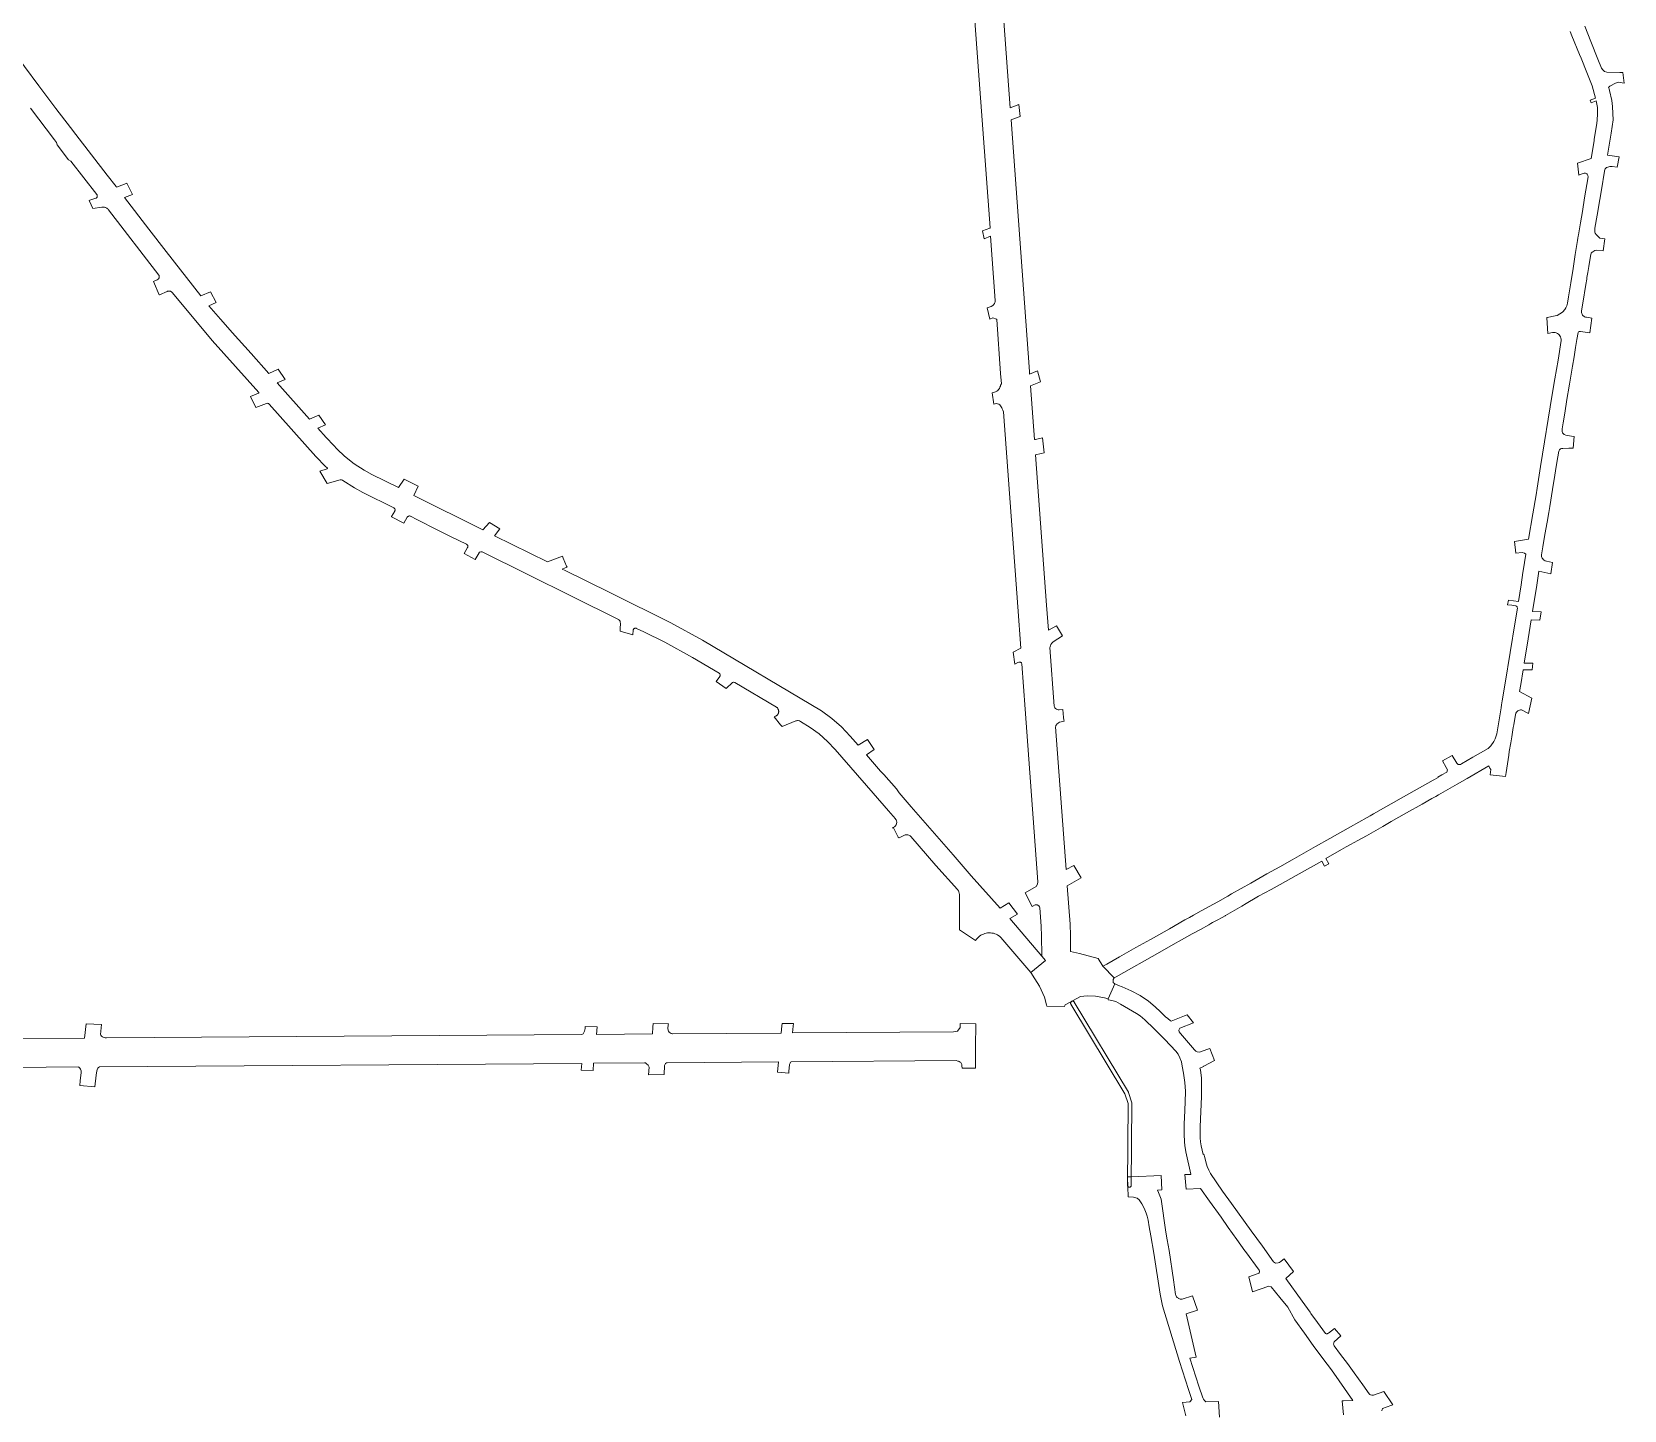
# Model space of a CAD drawing. Header units: inches. Extents: x 704148 to 723432, y 7075344 to 7101810.
# Drawn here: x 713594 to 715271, y 7091888 to 7093339 of the extents above; entities that cross this region are included whole.
import ezdxf

# ---------------------------------------------------------------- set-up
doc = ezdxf.new("R2010")
doc.units = ezdxf.units.IN
doc.header["$MEASUREMENT"] = 0
doc.layers.add('gisdb.gisadmin', color=7, linetype='Continuous', lineweight=9, true_color=0xccf5fc)

msp = doc.modelspace()

# ---------------------------------------------------------------- linework, layer by layer
at = {"layer": 'gisdb.gisadmin'}
for points in [[(714603.2893, 7093548.5417), (714621.6165, 7093297.2521), (714624.4025, 7093259.0522), (714633.3489, 7093262.5273), (714634.6915, 7093249.8694), (714626.23, 7093246.77), (714625.3251, 7093246.4028), (714644.6397, 7092981.5756), (714644.8534, 7092978.6684), (714652.985, 7092982.114), (714656.1721, 7092970.5173), (714645.7467, 7092966.5179), (714649.9168, 7092909.7964), (714651.02, 7092909.87), (714658.3546, 7092911.6356), (714659.9673, 7092895.8006), (714657.0132, 7092895.1034), (714651.0996, 7092893.7076), (714662.7281, 7092735.536), (714664.668, 7092709.1491), (714673.2185, 7092713.7368), (714679.4536, 7092703.1012), (714669.64, 7092696.95), (714668.07, 7092695.4), (714667.25, 7092694.1), (714666.72, 7092692.89), (714666.45, 7092691.85), (714666.0066, 7092690.9416), (714670.5384, 7092629.3003), (714671.1, 7092628.51), (714671.52, 7092627.49), (714671.92, 7092626.88), (714672.97, 7092625.98), (714673.84, 7092625.57), (714674.72, 7092625.35), (714675.81, 7092625.28), (714679.8082, 7092625.848), (714680.63, 7092617.4584), (714680.8933, 7092614.7703), (714681.0373, 7092613.2996), (714676.34, 7092612.49), (714675.1, 7092611.78), (714673.51, 7092610.35), (714672.97, 7092609.61), (714672.53, 7092608.89), (714672.31, 7092608.34), (714672.1257, 7092607.643), (714683.151, 7092457.1925), (714691.2318, 7092461.4938), (714699.0313, 7092448.3952), (714684.4001, 7092440.1468), (714687.3467, 7092399.9377), (714687.3974, 7092399.2462), (714687.8369, 7092388.0521), (714687.9283, 7092370.8758), (714697.31, 7092369.02), (714717.11, 7092363.52), (714721.88, 7092355.48), (714733.87, 7092343.37), (714732.7, 7092341.6), (714732.9, 7092338.49), (714734.42, 7092336.86), (714727.67, 7092321.28), (714723.54, 7092322.07), (714714.13, 7092323.86), (714705.39, 7092324.18), (714698.29, 7092323.73), (714682.39, 7092314.71), (714681.81, 7092314.04), (714681.45, 7092313.23), (714663.0332, 7092313.4263), (714662.75, 7092314.98), (714660.49, 7092322.98), (714655.09, 7092334.5), (714652.65, 7092338.51), (714650.32, 7092342.33), (714646.1079, 7092348.8222), (714661.6872, 7092361.375), (714657.5527, 7092366.2346), (714657.4373, 7092387.8902), (714657.0787, 7092397.0244), (714657.028, 7092397.7159), (714655.6055, 7092417.1276), (714655.54, 7092417.13), (714655.14, 7092417.88), (714654.35, 7092418.96), (714652.64, 7092420.09), (714650.63, 7092420.12), (714647.6347, 7092418.4014), (714640.0814, 7092432.8306), (714651.62, 7092439.38), (714653.06, 7092441.82), (714653.6111, 7092444.3426), (714640.2809, 7092626.2455), (714636.7766, 7092673.9116), (714636.39, 7092674.41), (714636.1288, 7092674.7514), (714635.8199, 7092675.0503), (714635.47, 7092675.3), (714635.0712, 7092675.5016), (714634.6461, 7092675.6392), (714634.2048, 7092675.7096), (714633.7579, 7092675.7111), (714633.3162, 7092675.6436), (714632.49, 7092675.31), (714629.2064, 7092673.3538), (714627.5715, 7092686.1239), (714635.567, 7092690.3648), (714632.3844, 7092733.655), (714617.2719, 7092939.2159), (714616.5666, 7092940.831), (714616.0303, 7092942.0635), (714615.6163, 7092943.2878), (714615.0117, 7092944.4302), (714614.2323, 7092945.4611), (714613.2981, 7092946.3542), (714612.2331, 7092947.0864), (714611.0647, 7092947.6388), (714609.823, 7092947.9973), (714607.1911, 7092947.0833), (714605.4341, 7092959.1393), (714606.8151, 7092959.5736), (714608.9824, 7092960.2553), (714610.1733, 7092960.8661), (714611.2561, 7092961.6527), (714612.2052, 7092962.5964), (714612.9979, 7092963.6748), (714613.6154, 7092964.8623), (714614.0431, 7092966.1305), (714614.1956, 7092967.0146), (714615.1091, 7092968.6349), (714614.3203, 7092979.3644), (714610.1599, 7093036.4085), (714609.89, 7093036.65), (714606.23, 7093038.03), (714602.9246, 7093036.7162), (714600.2388, 7093048.3938), (714604.22, 7093049.97), (714606.08, 7093051.11), (714606.94, 7093051.84), (714607.93, 7093053.19), (714608.31, 7093054), (714608.5, 7093054.84), (714608.67, 7093056.29), (714608.7075, 7093056.323), (714603.7789, 7093123.8997), (714603.51, 7093123.8), (714596.8884, 7093121.1046), (714595.1124, 7093129.5264), (714602.83, 7093132.49), (714603.1445, 7093132.5986), (714591.0741, 7093298.0981), (714584.424, 7093389.279)], [(715229.37, 7093345.09), (715235.79, 7093328.75), (715243.0655, 7093310.2292), (715246.9494, 7093300.7375), (715248.24, 7093299.1), (715250.1, 7093297.44), (715252.41, 7093296.71), (715266.05, 7093296.28), (715269.2, 7093296.18), (715269.211, 7093296.1797), (715270.7356, 7093284.9996), (715264.42, 7093285.91), (715261.71, 7093285.14), (715255.56, 7093281.93), (715254.78, 7093280.93), (715254.4083, 7093280.617), (715254.21, 7093280.45), (715254.7828, 7093278.9209), (715255.39, 7093277.3), (715257.83, 7093266.82), (715258.4562, 7093260.5713), (715258.7599, 7093253.1301), (715259.19, 7093246.39), (715256.89, 7093232.25), (715253.15, 7093209.28), (715265.3474, 7093207.4947), (715263.4612, 7093196.537), (715257.95, 7093197.27), (715255.62, 7093197.48), (715253.43, 7093196.67), (715252.22, 7093196.31), (715250.64, 7093194.95), (715250.3161, 7093194.2455), (715248.9326, 7093186.2488), (715247.7706, 7093179.2045), (715242.4, 7093146.08), (715239.96, 7093132.47), (715239.8704, 7093129.3504), (715239.98, 7093128.01), (715240.31, 7093126.96), (715241.19, 7093125.64), (715243.98, 7093122.89), (715245.01, 7093121.98), (715245.52, 7093121.72), (715250.5462, 7093121.0216), (715248.4683, 7093108.4126), (715241.3, 7093109.24), (715240, 7093109.01), (715238.65, 7093108.3), (715237.77, 7093107.55), (715236.92, 7093106.99), (715236.07, 7093105.98), (715235.9565, 7093105.7833), (715235.5081, 7093105.0061), (715233.4584, 7093092.1226), (715232.3918, 7093085.5985), (715231.6131, 7093080.5057), (715231.3319, 7093078.7324), (715230.476, 7093073.188), (715227.24, 7093053.446), (715225.929, 7093045.446), (715225.85, 7093044.5026), (715225.9204, 7093043.5584), (715226.1384, 7093042.6371), (715226.4986, 7093041.7616), (715226.9921, 7093040.9536), (715227.6065, 7093040.2333), (715228.3266, 7093039.6187), (715229.1344, 7093039.1249), (715230.0098, 7093038.7644), (715230.931, 7093038.546), (715236.8648, 7093037.6271), (715234.543, 7093022.0712), (715224.88, 7093023.71), (715223.97, 7093023.79), (715223.33, 7093023.59), (715222.65, 7093023.15), (715222.34, 7093022.59), (715220.96, 7093015.09), (715219.64, 7093006.82), (715218.09, 7092997.05), (715216.5, 7092987.08), (715213.34, 7092968.22), (715211.8117, 7092960.2635), (715211.4038, 7092957.8571), (715210.7872, 7092954.1963), (715207.94, 7092935.66), (715206.7, 7092927.55), (715205.6, 7092921), (715205.44, 7092919.45), (715205.59, 7092918.28), (715206, 7092917.01), (715206.56, 7092916.11), (715207.45, 7092915.35), (715209.48, 7092914.66), (715215.26, 7092913.4), (715217.66, 7092913.18), (715218.2244, 7092913.1428), (715217.0123, 7092900.8202), (715216.29, 7092900.85), (715212.42, 7092900.82), (715206.25, 7092900.63), (715204.93, 7092900.46), (715203.76, 7092900.02), (715202.69, 7092899.1), (715201.86, 7092897.83), (715200.78, 7092891.65), (715199.16, 7092881.61), (715197.68, 7092872.35), (715195.29, 7092857.46), (715192.41, 7092839.5), (715191.42, 7092833.1), (715189.7, 7092822.88), (715187.33, 7092810.1), (715185.22, 7092797), (715183.87, 7092788.6), (715183.74, 7092786.81), (715184.48, 7092785.02), (715185.07, 7092784.16), (715185.79, 7092783.39), (715186.65, 7092782.75), (715187.54, 7092782.36), (715188.97, 7092781.95), (715195.3356, 7092780.564), (715193.3952, 7092768.4903), (715181.07, 7092771.21), (715178.71, 7092756.55), (715174.27, 7092728.94), (715183.2672, 7092728.4849), (715181.9808, 7092719.8473), (715172.83, 7092720.04), (715169.6552, 7092700.2936), (715165.4883, 7092674.4018), (715174.4789, 7092674.4036), (715173.7826, 7092667.6396), (715164.41, 7092667.66), (715161.92, 7092652.16), (715160.71, 7092644.67), (715173.6726, 7092637.7613), (715169.9571, 7092621.4838), (715162.5897, 7092625.273), (715161.5829, 7092625.2704), (715160.5907, 7092625.0995), (715159.6411, 7092624.7651), (715158.7607, 7092624.2767), (715157.9744, 7092623.6479), (715157.3044, 7092622.8965), (715156.7694, 7092622.0436), (715156.58, 7092621.6405), (715156.3469, 7092620.321), (715154.4615, 7092609.6472), (715153.9633, 7092606.6521), (715152.3692, 7092597.0625), (715151.3428, 7092590.8172), (715149.8353, 7092581.6004), (715149.1872, 7092577.6378), (715146.37, 7092559.38), (715145.6586, 7092555.0414), (715129.5079, 7092557.135), (715130.33, 7092562.43), (715129.35, 7092564.15), (715128.11, 7092566.32), (715105.4, 7092553.19), (715094.84, 7092547.09), (715075.45, 7092535.88), (715072.55, 7092534.25), (715068.35, 7092531.89), (715058.26, 7092526.25), (715041.54, 7092516.9), (715025.41, 7092507.74), (715016.61, 7092502.52), (714999.47, 7092492.68), (714990.36, 7092488.01), (714982.76, 7092483.68), (714977.98, 7092481.01), (714973.31, 7092478.33), (714956.71, 7092468.85), (714959.6966, 7092463.3282), (714955.308, 7092460.9259), (714952.45, 7092466.23), (714925.29, 7092450.97), (714908.7, 7092441.64), (714899.02, 7092436.19), (714885.78, 7092429.12), (714883.99, 7092428.07), (714872.83, 7092421.53), (714868.09, 7092418.75), (714851.08, 7092408.79), (714850.83, 7092408.64), (714847.6, 7092406.66), (714842.31, 7092403.98), (714837.5, 7092401.54), (714835.42, 7092400.34), (714833.33, 7092399.14), (714824.76, 7092394.19), (714815.9, 7092389.51), (714804.82, 7092383.3), (714795.9, 7092378.3), (714781.82, 7092370.37), (714735.8001, 7092344.4568), (714733.87, 7092343.37), (714721.88, 7092355.48), (714725.981, 7092357.8109), (714739.28, 7092365.37), (714756.63, 7092375.16), (714772.02, 7092383.69), (714775.1, 7092385.38), (714791.98, 7092394.98), (714808.25, 7092404.23), (714813.23, 7092406.94), (714817.32, 7092409.19), (714825.25, 7092413.92), (714842.83, 7092423.44), (714853.33, 7092429.37), (714857.29, 7092431.61), (714877.71, 7092443.06), (714894.66, 7092452.62), (714908.27, 7092460.29), (714921.13, 7092467.54), (714933.49, 7092474.54), (714945.96, 7092481.55), (714961.05, 7092489.88), (714982.75, 7092502.16), (715000.18, 7092512.07), (715003.2, 7092513.79), (715006.78, 7092515.84), (715017.51, 7092521.96), (715044, 7092537.11), (715069.79, 7092551.45), (715074.84, 7092554.27), (715074.64, 7092554.62), (715078.94, 7092557), (715083.98, 7092559.7), (715084.78, 7092562.11), (715083.27, 7092564.77), (715079.3743, 7092571.6397), (715089.7814, 7092577.2997), (715094.5, 7092569.09), (715096.08, 7092567.88), (715098.3, 7092567.82), (715099.51, 7092568.51), (715111.5077, 7092575.3884), (715127.52, 7092584.51), (715129.3786, 7092586.4118), (715130.53, 7092587.59), (715133.5, 7092592.04), (715134.86, 7092594.8), (715136.05, 7092598.04), (715136.65, 7092600.08), (715141.19, 7092627.37), (715141.56, 7092630.55), (715142.41, 7092634.96), (715145.44, 7092653.39), (715156.08, 7092718.17), (715158.37, 7092732.52), (715158.27, 7092733.19), (715158.14, 7092733.75), (715157.9, 7092734.15), (715156.86, 7092734.79), (715152.38, 7092735.62), (715148.0861, 7092736.0502), (715149.0665, 7092740.7992), (715159.54, 7092739.56), (715162.18, 7092756.93), (715164.2079, 7092769.7709), (715164.5, 7092771.62), (715167.27, 7092789.14), (715165.85, 7092790.46), (715163.31, 7092790.97), (715156.8288, 7092790.134), (715155.4252, 7092802.6257), (715170.12, 7092805.14), (715174.62, 7092831.71), (715178.02, 7092851.77), (715179.13, 7092858.68), (715182.79, 7092881.56), (715195.08, 7092957.29), (715197.9, 7092973.93), (715201.12, 7092993.58), (715204.49, 7093014.2), (715204.4553, 7093015.4717), (715204.219, 7093016.7217), (715203.7871, 7093017.9182), (715203.1705, 7093019.031), (715202.3849, 7093020.0316), (715201.4503, 7093020.8947), (715200.3905, 7093021.5983), (715199.2323, 7093022.1246), (715198.0052, 7093022.4601), (715196.7404, 7093022.5964), (715195.47, 7093022.53), (715190.495, 7093021.3657), (715189.2102, 7093038.0688), (715189.71, 7093038.2), (715198.18, 7093039.97), (715200.07, 7093040.52), (715203.15, 7093042.09), (715204.75, 7093043.19), (715206.18, 7093044.4), (715208.11, 7093046.77), (715209.27, 7093048.55), (715210.3, 7093050.79), (715210.97, 7093053.41), (715212.05, 7093059.95), (715214.53, 7093074.95), (715216.9, 7093089.88), (715219.24, 7093104.58), (715221.67, 7093119.41), (715222.0811, 7093121.9236), (715222.4066, 7093123.9139), (715222.6377, 7093125.3269), (715224.74, 7093138.18), (715226.71, 7093149.86), (715229.12, 7093164.45), (715232.73, 7093186.33), (715232.59, 7093187.83), (715232.23, 7093188.69), (715231.83, 7093189.23), (715231.33, 7093189.67), (715230.81, 7093190.01), (715230.19, 7093190.23), (715228.65, 7093190.27), (715225.37, 7093189.21), (715222.9482, 7093188.3282), (715221.5603, 7093200.6811), (715235.93, 7093205.79), (715239.07, 7093224.32), (715239.29, 7093225.64), (715242.03, 7093242.75), (715242.41, 7093246.01), (715242.76, 7093252.6), (715242.5, 7093259.38), (715241.15, 7093266.38), (715236.0521, 7093264.305), (715234.7939, 7093267.0402), (715240.53, 7093269.38), (715237.02, 7093282.24), (715231.55, 7093296.18), (715225.36, 7093311.2), (715223.76, 7093315.07), (715215.8204, 7093334.9323), (715213.9927, 7093339.5863)], [(713571.6301, 7093322.868), (713601.8887, 7093282.1221), (713616.5465, 7093262.475), (713619.6711, 7093258.287), (713634.8902, 7093238.3982), (713640.5689, 7093231.0728), (713673.801, 7093188.2044), (713683.0642, 7093176.1629), (713683.4529, 7093175.6577), (713691.9098, 7093178.8215), (713694.2866, 7093179.7106), (713700.2349, 7093167.933), (713691.8573, 7093164.7325), (713717.508, 7093131.3885), (713735.6463, 7093107.81), (713772.1398, 7093061.1106), (713782.3195, 7093065.2295), (713788.4189, 7093053.9923), (713780.6945, 7093050.7996), (713780.8388, 7093050.6332), (713792.8508, 7093036.7761), (713795.8514, 7093033.3579), (713795.8238, 7093033.3465), (713805.3975, 7093022.4833), (713825.1316, 7093000.3914), (713843.716, 7092979.5865), (713853.5918, 7092983.8322), (713861.1289, 7092972.9854), (713852.7606, 7092969.4613), (713886.7793, 7092931.378), (713896.5343, 7092935.715), (713903.6613, 7092925.3674), (713895.2887, 7092921.8519), (713904.1867, 7092911.8907), (713907.0258, 7092909.1628), (713909.5443, 7092906.3433), (713918.3261, 7092897.3359), (713921.0584, 7092894.8331), (713923.5976, 7092892.2255), (713933.5564, 7092884.4966), (713944.1508, 7092877.6652), (713952.3348, 7092873.2275), (713980.5277, 7092859.2852), (713986.2874, 7092868.2659), (714001.1858, 7092860.7916), (713996.5053, 7092851.087), (714069.2766, 7092814.7746), (714076.0135, 7092822.6397), (714087.2281, 7092815.8427), (714081.6125, 7092808.6757), (714137.2227, 7092781.1822), (714153.0562, 7092787.025), (714153.8229, 7092785.186), (714157.3661, 7092776.6872), (714157.8261, 7092775.584), (714155.8789, 7092774.7832), (714152.7599, 7092773.5006), (714155.7223, 7092772.0359), (714177.8848, 7092761.0789), (714204.3066, 7092748.016), (714267.0892, 7092716.9764), (714267.0889, 7092716.8982), (714300.5238, 7092698.8533), (714425.6289, 7092624.502), (714436.5308, 7092616.4289), (714446.6876, 7092607.4364), (714456.0219, 7092597.5928), (714464.2869, 7092588.0781), (714474.0395, 7092594.1839), (714481.1593, 7092583.5412), (714473.0283, 7092578.0149), (714487.9191, 7092560.8724), (714491.4094, 7092557.323), (714504.5251, 7092542.224), (714507.4119, 7092538.1271), (714520.1694, 7092523.4404), (714561.8647, 7092475.439), (714564.3001, 7092472.7351), (714583.1047, 7092450.8111), (714613.8792, 7092416.6445), (714623.0869, 7092422.1512), (714632.0669, 7092410.3698), (714623.921, 7092405.7646), (714657.5527, 7092366.2346), (714661.6872, 7092361.375), (714646.1079, 7092348.8222), (714614.6228, 7092385.8292), (714613.4671, 7092386.8326), (714610.9158, 7092388.5189), (714609.5397, 7092389.1889), (714608.1105, 7092389.7365), (714606.639, 7092390.1575), (714605.1363, 7092390.4486), (714603.6141, 7092390.6076), (714602.0837, 7092390.6333), (714600.557, 7092390.5256), (714599.0454, 7092390.2852), (714597.5605, 7092389.914), (714596.1137, 7092389.4148), (714594.7159, 7092388.7913), (714593.3777, 7092388.0485), (714592.1093, 7092387.1918), (714590.9205, 7092386.2278), (714589.8202, 7092385.1639), (714588.8168, 7092384.0081), (714587.7177, 7092382.4594), (714571.0835, 7092393.8743), (714570.8875, 7092431.1485), (714570.7667, 7092432.4502), (714570.4217, 7092433.7112), (714569.863, 7092434.8931), (714568.9657, 7092436.1225), (714546.1438, 7092461.5157), (714519.6838, 7092491.9767), (714518.8891, 7092492.7642), (714517.6652, 7092493.5148), (714516.7588, 7092493.8273), (714515.812, 7092493.9776), (714514.8534, 7092493.9612), (714513.9122, 7092493.7786), (714513.0171, 7092493.4354), (714507.4744, 7092490.7323), (714507.3425, 7092490.7004), (714506.5925, 7092491.4473), (714501.4559, 7092501.2503), (714500.1178, 7092501.0482), (714502.0027, 7092502.046), (714502.4166, 7092502.2888), (714502.8077, 7092502.5667), (714503.5101, 7092503.2193), (714504.0884, 7092503.9839), (714504.3255, 7092504.4011), (714504.6862, 7092505.2893), (714504.8072, 7092505.7536), (714504.9258, 7092506.705), (714504.8773, 7092507.6625), (714504.7907, 7092508.1344), (714504.4961, 7092509.0467), (714504.2904, 7092509.4802), (714503.7697, 7092510.2852), (714503.6731, 7092510.4085), (714503.5817, 7092510.5137), (714496.3018, 7092518.8944), (714480.1313, 7092537.5101), (714440.0171, 7092583.6902), (714431.9553, 7092592.1917), (714423.1832, 7092599.9583), (714413.7676, 7092606.9307), (714403.5413, 7092613.2578), (714402.6768, 7092613.6723), (714402.2208, 7092613.8215), (714401.2785, 7092613.9981), (714400.3198, 7092614.0084), (714399.374, 7092613.852), (714398.6945, 7092613.6298), (714384.1504, 7092607.8016), (714383.2695, 7092608.8727), (714382.5939, 7092609.6941), (714375.7542, 7092618.0105), (714377.1485, 7092618.5592), (714377.5869, 7092618.7542), (714378.0066, 7092618.9867), (714378.4045, 7092619.2549), (714378.7775, 7092619.5567), (714379.1227, 7092619.8899), (714379.4376, 7092620.2519), (714379.7198, 7092620.64), (714379.967, 7092621.0512), (714380.1775, 7092621.4824), (714380.3496, 7092621.9303), (714380.482, 7092622.3915), (714380.5737, 7092622.8625), (714380.624, 7092623.3396), (714380.6325, 7092623.8194), (714380.5992, 7092624.298), (714380.5243, 7092624.772), (714380.4083, 7092625.2376), (714380.2522, 7092625.6913), (714380.0572, 7092626.1297), (714379.8247, 7092626.5494), (714379.2547, 7092627.3202), (714378.9215, 7092627.6655), (714378.5595, 7092627.9804), (714378.1714, 7092628.2625), (714334.5694, 7092654.0727), (714333.9692, 7092654.3289), (714333.5409, 7092654.4092), (714333.1051, 7092654.4138), (714332.8886, 7092654.3877), (714332.2641, 7092654.1981), (714331.8844, 7092653.9843), (714325.3553, 7092647.8792), (714314.6852, 7092655.2519), (714318.5374, 7092660.3198), (714318.7699, 7092660.6884), (714318.9348, 7092661.0917), (714319.0272, 7092661.5176), (714319.0442, 7092661.9531), (714318.928, 7092662.5952), (714318.6495, 7092663.1855), (714318.2277, 7092663.6835), (714317.8203, 7092663.9841), (714289.737, 7092680.6028), (714260.6925, 7092696.4767), (714238.613, 7092707.4055), (714231.0598, 7092711.1398), (714230.8602, 7092711.2278), (714230.442, 7092711.3502), (714230.2265, 7092711.3836), (714230.0088, 7092711.3981), (714229.574, 7092711.37), (714229.36, 7092711.3277), (714228.7515, 7092711.0918), (714228.565, 7092710.9788), (714228.0738, 7092710.549), (714227.9372, 7092710.379), (714227.7107, 7092710.0067), (714227.5524, 7092709.6007), (714227.4619, 7092709.1239), (714227.0152, 7092704.1825), (714213.594, 7092708.1443), (714213.7019, 7092710.7846), (714213.9405, 7092716.6228), (714213.9041, 7092717.4064), (714213.8348, 7092717.7928), (714213.5969, 7092718.5402), (714213.2327, 7092719.235), (714212.7535, 7092719.856), (714212.1827, 7092720.3767), (714211.8515, 7092720.6085), (714211.4386, 7092720.8405), (714068.4454, 7092791.536), (714068.0007, 7092791.7136), (714067.5733, 7092791.799), (714066.9208, 7092791.7854), (714066.0984, 7092791.5072), (714065.7358, 7092791.2654), (714065.4207, 7092790.9644), (714065.1431, 7092790.5805), (714060.9971, 7092783.5232), (714049.6472, 7092790.0624), (714053.1354, 7092796.1449), (714053.3184, 7092796.5404), (714053.4667, 7092797.3959), (714053.3797, 7092798.0427), (714053.2294, 7092798.4517), (714052.7294, 7092799.1615), (714052.1079, 7092799.6133), (714035.8578, 7092807.6473), (714021.8426, 7092814.6724), (713999.7987, 7092825.722), (713992.9386, 7092829.1606), (713992.7021, 7092829.2685), (713992.0692, 7092829.4277), (713991.6336, 7092829.4401), (713990.7889, 7092829.2392), (713990.4055, 7092829.0321), (713990.2288, 7092828.9043), (713990.1848, 7092828.8627), (713990.0639, 7092828.7615), (713989.9121, 7092828.605), (713989.7745, 7092828.4358), (713989.6293, 7092828.2173), (713985.93, 7092821.9645), (713972.9536, 7092828.5368), (713973.012, 7092828.7399), (713973.06, 7092828.7895), (713976.3865, 7092834.4814), (713976.5727, 7092834.8754), (713976.6877, 7092835.2957), (713976.728, 7092835.7296), (713976.6923, 7092836.1639), (713976.4994, 7092836.7874), (713976.3997, 7092836.9814), (713976.1516, 7092837.3396), (713975.8451, 7092837.6494), (713975.3828, 7092837.9605), (713942.8349, 7092854.2752), (713934.0008, 7092859.0434), (713921.8219, 7092866.8304), (713921.5647, 7092866.9948), (713921.0122, 7092867.2536), (713920.4232, 7092867.4124), (713919.8155, 7092867.4666), (713919.2076, 7092867.4144), (713918.9094, 7092867.3488), (713905.3569, 7092863.5663), (713897.6579, 7092876.5344), (713905.1616, 7092879.2282), (713905.3123, 7092879.3144), (713905.4617, 7092879.5258), (713905.4905, 7092879.6531), (713905.4762, 7092879.8261), (713905.4267, 7092879.9469), (713905.3771, 7092880.0186), (713905.3299, 7092880.068), (713903.6011, 7092881.6699), (713893.51, 7092892.0202), (713844.3774, 7092947.0232), (713844.0677, 7092947.3556), (713843.7254, 7092947.6253), (713843.3414, 7092947.8314), (713842.7132, 7092948.0082), (713842.2781, 7092948.0328), (713841.489, 7092947.879), (713830.0719, 7092943.66), (713824.6773, 7092955.323), (713833.1396, 7092958.5882), (713833.2542, 7092958.6507), (713833.3746, 7092958.7758), (713833.4327, 7092958.8927), (713833.4568, 7092959.1078), (713833.4086, 7092959.2746), (713833.3364, 7092959.3833), (713784.2801, 7093014.301), (713742.3526, 7093064.391), (713741.9986, 7093064.8151), (713741.4149, 7093065.3391), (713740.7491, 7093065.7539), (713740.3917, 7093065.9162), (713739.6412, 7093066.1445), (713738.8625, 7093066.239), (713738.47, 7093066.235), (713737.6934, 7093066.1248), (713737.3152, 7093066.0194), (713736.9466, 7093065.8809), (713728.6317, 7093062.3353), (713728.25, 7093062.1583), (713722.4627, 7093076.1202), (713726.4551, 7093077.8755), (713727.466, 7093078.5505), (713727.8684, 7093079.0091), (713728.4063, 7093080.0991), (713728.5255, 7093080.6974), (713728.5058, 7093081.6109), (713728.2504, 7093082.4882), (713727.9571, 7093083.0231), (713675.1272, 7093151.7112), (713674.706, 7093152.2119), (713674.2428, 7093152.6739), (713673.741, 7093153.0939), (713673.2046, 7093153.4685), (713672.6376, 7093153.795), (713672.0443, 7093154.0708), (713671.4291, 7093154.2938), (713670.7969, 7093154.4624), (713670.1525, 7093154.5752), (713669.5006, 7093154.6314), (713668.8463, 7093154.6306), (713667.93, 7093154.5328), (713658.4717, 7093152.9306), (713656.7431, 7093156.9921), (713654.8347, 7093161.4759), (713655.4994, 7093161.7131), (713661.6605, 7093163.9124), (713662.0566, 7093164.0941), (713662.5768, 7093164.4882), (713662.9773, 7093165.0035), (713663.2308, 7093165.6049), (713663.2793, 7093165.8175), (713663.2847, 7093166.6857), (713663.0923, 7093167.3093), (713662.8767, 7093167.6881), (713662.7958, 7093167.7986), (713635.4506, 7093203.073), (713633.1259, 7093204.2549), (713620.9083, 7093220.0152), (713620.3431, 7093222.5612), (713618.1332, 7093225.4119), (713592.9345, 7093258.6211)], [(714975.1236, 7091883.2423), (714973.9626, 7091898.0042), (714975.203, 7091898.0369), (714985.16, 7091898.3), (714970.77, 7091918.9), (714962.49, 7091930.6), (714953.49, 7091942.71), (714943.38, 7091956.32), (714934.2, 7091969.15), (714924.1, 7091983.28), (714916.56, 7091996.63), (714908.25, 7092006.79), (714899.1, 7092017.98), (714896.82, 7092018.64), (714879.4154, 7092012.8264), (714875.6571, 7092028.5131), (714885.59, 7092031.89), (714886.28, 7092032.37), (714886.64, 7092032.86), (714886.84, 7092033.53), (714886.84, 7092034.2), (714886.7, 7092034.89), (714886.41, 7092035.4), (714872.17, 7092055.06), (714871.51, 7092055.97), (714862.91, 7092068), (714853.91, 7092080.58), (714846.34, 7092091.18), (714834.24, 7092108.11), (714824.64, 7092121.53), (714809.5387, 7092120.9967), (714808.2051, 7092136.1113), (714814.67, 7092136.36), (714814.61, 7092136.62), (714809.25, 7092160.28), (714808.08, 7092166.73), (714807.73, 7092170.69), (714807.55, 7092178.84), (714807.49, 7092189.3), (714808.36, 7092203.58), (714808.94, 7092222.95), (714808.97, 7092223.92), (714808.1, 7092233.08), (714806.7056, 7092242.9569), (714805.4858, 7092250.3976), (714804.5751, 7092254.7991), (714803.1187, 7092259.0514), (714801.1397, 7092263.087), (714798.91, 7092265.95), (714787, 7092278.4), (714783.98, 7092281.54), (714781.55, 7092284.06), (714775.79, 7092289.64), (714766.05, 7092298.99), (714761.19, 7092303.29), (714757.45, 7092305.85), (714740.54, 7092315.66), (714735.51, 7092318.4), (714732.6562, 7092319.0964), (714727.97, 7092320.24), (714727.53, 7092320.27), (714727.67, 7092321.28), (714734.42, 7092336.86), (714738.4621, 7092335.2702), (714742.2, 7092333.8), (714751.82, 7092329.52), (714761.34, 7092324.64), (714769.95, 7092318.66), (714776.83, 7092312.86), (714782.57, 7092307.48), (714787.97, 7092302.26), (714790.28, 7092300.53), (714793.22, 7092297.87), (714793.8, 7092297.78), (714807.92, 7092303.26), (714810.6548, 7092304.435), (714817.3753, 7092296.0343), (714802.79, 7092290.14), (714801.76, 7092288.32), (714802.41, 7092286.58), (714803.49, 7092284.53), (714818.54, 7092267.43), (714819.88, 7092266.18), (714821.3, 7092265.4), (714823.55, 7092265.1), (714832.33, 7092268.16), (714834.6649, 7092268.9948), (714839.4808, 7092256.3091), (714828.22, 7092250.25), (714827.88, 7092250.13), (714827.89, 7092250.07), (714824.16, 7092248.24), (714824.59, 7092246.58), (714825.76, 7092237.74), (714825.77, 7092231.9), (714825.61, 7092218.23), (714824.22, 7092186.55), (714824.2, 7092179.62), (714824.4, 7092174.7), (714824.75, 7092170.75), (714825.41, 7092166.44), (714827.43, 7092157.29), (714828.29, 7092157.53), (714829.11, 7092154.09), (714830.29, 7092149.67), (714831.8, 7092144.81), (714833.54, 7092140.68), (714835.29, 7092137.17), (714847.83, 7092118.65), (714857.24, 7092105.73), (714878.11, 7092077.09), (714890.07, 7092060.69), (714901.66, 7092044.42), (714903.73, 7092043.01), (714906.35, 7092043.23), (714907.85, 7092043.77), (714909.64, 7092045), (714912.8281, 7092047.594), (714922.4719, 7092033.9911), (714914.54, 7092026.7), (714931.77, 7092002.96), (714940.05, 7091991.29), (714941.02, 7091989.9), (714947.93, 7091980.38), (714956.29, 7091969.02), (714957, 7091968.7), (714957.6, 7091968.56), (714958.15, 7091968.65), (714958.58, 7091968.82), (714959.35, 7091969.31), (714965.7663, 7091974.3304), (714972.3513, 7091966.4499), (714965.36, 7091960.01), (714964.98, 7091959.02), (714964.84, 7091957.84), (714964.96, 7091956.9), (714965.49, 7091955.77), (714972.15, 7091946.9), (714979.36, 7091937.3), (714986.39, 7091927.53), (714995.62, 7091914.71), (715002.35, 7091905.26), (715003.01, 7091904.68), (715003.7, 7091904.37), (715005.05, 7091904.05), (715005.88, 7091904.02), (715006.72, 7091904.11), (715017.8547, 7091907.9928), (715027.3659, 7091893.9562), (715019.28, 7091890.99), (715017.48, 7091890.41), (715016.77, 7091889.96), (715016.33, 7091889.48), (715015.95, 7091888.91), (715015.76, 7091888.3), (715015.69, 7091887.44)], [(713584.3484, 7092279.4489), (713649.9159, 7092279.9192), (713651.4053, 7092294.829), (713667.5892, 7092294.2365), (713666.55, 7092283.74), (713666.85, 7092282.8), (713667.81, 7092281.76), (713668.73, 7092281.09), (713669.52, 7092280.65), (713671.52, 7092280.14), (713672.8663, 7092280.0838), (714173.2245, 7092283.6729), (714174.64, 7092284.45), (714176.33, 7092287.08), (714176.75, 7092289.84), (714176.9066, 7092291.9191), (714189.5037, 7092291.7428), (714188.7381, 7092283.7841), (714247.6334, 7092284.2066), (714248.0942, 7092291.4603), (714248.3254, 7092295.1477), (714264.4646, 7092295.0241), (714264.3607, 7092293.6343), (714264.08, 7092289.88), (714264.37, 7092288.16), (714264.77, 7092287.19), (714265.45, 7092286.19), (714266.34, 7092285.39), (714267.57, 7092284.67), (714268.65, 7092284.39), (714268.7457, 7092284.358), (714383.2163, 7092285.1791), (714383.9113, 7092292.6251), (714384.1865, 7092295.3788), (714396.0844, 7092295.1473), (714395.8822, 7092292.4595), (714395.3412, 7092285.2661), (714564.6663, 7092286.4806), (714568.85, 7092287.09), (714571.66, 7092291.02), (714571.5929, 7092295.0559), (714588.0375, 7092294.8626), (714587.98, 7092270.21), (714587.8843, 7092248.1036), (714573.8073, 7092248.2641), (714573.62, 7092250.73), (714573.37, 7092251.93), (714573.02, 7092252.86), (714572.3, 7092253.99), (714571.74, 7092254.53), (714570.69, 7092255.2), (714569.86, 7092255.52), (714569.25, 7092255.71), (714567.6074, 7092256.101), (714393.6748, 7092254.8534), (714393.22, 7092254.41), (714392.61, 7092253.55), (714392.1, 7092252.15), (714391.36, 7092244.58), (714391.2296, 7092242.8635), (714379.4009, 7092243.8238), (714380.5236, 7092254.7591), (714263.2368, 7092253.9178), (714262.53, 7092253.8), (714261.55, 7092253.26), (714260.95, 7092252.51), (714260.62, 7092251.8), (714260.5, 7092251.08), (714259.9093, 7092241.4384), (714243.7062, 7092241.1817), (714244.16, 7092249.07), (714243.29, 7092251.25), (714241.64, 7092252.86), (714240.25, 7092253.66), (714239.468, 7092253.7473), (714185.8166, 7092253.3625), (714185.1552, 7092245.6112), (714172.8299, 7092246.0133), (714173.4413, 7092253.2743), (713665.7626, 7092249.6322), (713665.51, 7092249.55), (713664.68, 7092249.05), (713663.92, 7092248.33), (713663.41, 7092247.6), (713662.68, 7092245.21), (713662.1265, 7092240.9089), (713660.5219, 7092228.4398), (713644.7494, 7092229.806), (713645.24, 7092234.94), (713646.23, 7092243.51), (713646.23, 7092245.43), (713645.68, 7092247), (713644.79, 7092248.24), (713643.76, 7092249.19), (713643.2219, 7092249.4705), (713575.8284, 7092248.9871)], [(714809.1477, 7091882.2132), (714805.8197, 7091896.3932), (714813.3438, 7091897.1167), (714815.7603, 7091899.3118), (714812.106, 7091909.8386), (714802.686, 7091939.3086), (714784.64, 7091997.99), (714782.12, 7092010.22), (714775.63, 7092053.58), (714772.55, 7092071.57), (714770.74, 7092081.25), (714769.76, 7092088.11), (714768.65, 7092092.46), (714767.67, 7092095.67), (714765.48, 7092100.9), (714763.02, 7092105.48), (714760.21, 7092109.66), (714757.88, 7092111.23), (714754.34, 7092112.57), (714748.42, 7092112.64), (714747.9378, 7092133.8357), (714752.01, 7092133.95), (714783.4697, 7092135.16), (714783.9225, 7092120.088), (714779.48, 7092119.93), (714780.4717, 7092117.4431), (714783.36, 7092110.2), (714788.38, 7092075.68), (714789.7904, 7092067.5304), (714791.744, 7092056.242), (714796.1715, 7092025.3468), (714798.367, 7092010.027), (714798.6198, 7092009.1684), (714798.9975, 7092008.357), (714799.4917, 7092007.6107), (714800.0915, 7092006.9463), (714800.7833, 7092006.3786), (714801.552, 7092005.92), (714801.596, 7092005.724), (714802.4761, 7092005.3564), (714803.4034, 7092005.1329), (714804.3544, 7092005.0591), (714805.305, 7092005.137), (714816.1685, 7092008.5356), (714821.496, 7091993.3028), (714809.46, 7091989.7), (714820.21, 7091944.11), (714813.64, 7091942.81), (714823.06, 7091913.34), (714827.31, 7091901.11), (714827.92, 7091899.77), (714828.86, 7091898.36), (714830.34, 7091897.07), (714843.6486, 7091897.2303), (714844.889, 7091880.9571)]]:
    msp.add_lwpolyline(points, dxfattribs=at)
msp.add_lwpolyline([(714750.1984, 7092122.9433), (714749.8506, 7092122.9187), (714749.5038, 7092122.9548), (714749.1686, 7092123.0507), (714748.855, 7092123.2033), (714748.5727, 7092123.4081), (714748.3303, 7092123.6587), (714748.1351, 7092123.9475), (714747.993, 7092124.266), (714747.9084, 7092124.6042), (714747.8835, 7092124.9353), (714748.5939, 7092210.8798), (714745.2036, 7092221.0505), (714688.2744, 7092315.6953), (714688.2398, 7092315.7551), (714688.0978, 7092316.0735), (714688.0131, 7092316.4118), (714687.9885, 7092316.7596), (714688.0246, 7092317.1064), (714688.1205, 7092317.4416), (714688.2731, 7092317.7552), (714688.4778, 7092318.0374), (714688.7283, 7092318.2798), (714689.0173, 7092318.475), (714689.3357, 7092318.6172), (714689.674, 7092318.7019), (714690.0218, 7092318.7264), (714690.3686, 7092318.6903), (714690.7038, 7092318.5944), (714691.0173, 7092318.4418), (714691.2997, 7092318.2371), (714691.542, 7092317.9865), (714691.7026, 7092317.7574), (714748.7457, 7092222.9231), (714748.7804, 7092222.8633), (714748.9259, 7092222.5347), (714752.4946, 7092211.829), (714752.5723, 7092211.5111), (714752.5971, 7092211.18), (714751.884, 7092124.8939), (714751.8477, 7092124.5387), (714751.7519, 7092124.2035), (714751.5994, 7092123.8899), (714751.3946, 7092123.6077), (714751.144, 7092123.3653), (714750.8551, 7092123.1701), (714750.5366, 7092123.028)], close=True, dxfattribs=at)

doc.saveas('drawing.dxf')
